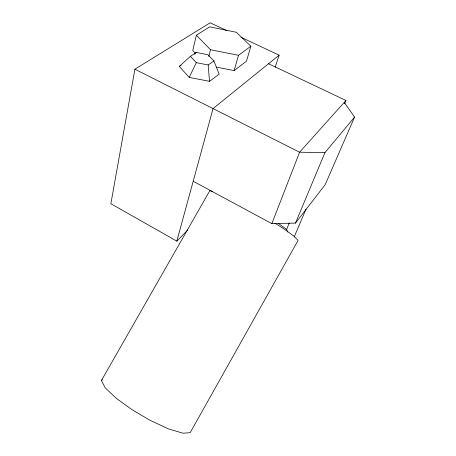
<?xml version="1.0" encoding="UTF-8"?>
<svg xmlns="http://www.w3.org/2000/svg" width="456" height="456" viewBox="0 0 456 456"><rect width="100%" height="100%" fill="white"/><g stroke="black" fill="none" stroke-linecap="round" stroke-linejoin="round"><path stroke-width="0.68" d="M226.906 30.66L210.148 22.8L134.902 69.209L110.871 203.718L176.82 241.144L187.758 230.006M216.235 67.072L234.15 70.583L246.479 61.201L250.897 46.221L236.328 32.279L209.749 26.847L196.365 35.215L192.757 50.542L195.618 53.574M208.802 56.447L210.512 49.727L196.365 35.215M176.82 241.144L213.049 108.602L279.129 55.159L241.093 37.318M234.15 70.583L238.499 55.307L250.897 46.221M275.156 67.294L279.129 55.159M193.19 181.254L271.861 223.622L299.592 152.219L345.95 100.474L268.521 63.732M287.799 231.944L286.619 229.374L289.218 223.035M344.582 103.757L345.95 100.474M271.861 223.622L295.477 223.092L324.951 152.612L354.568 117.084L344.24 102.389M294.154 237.04L306.022 209.053M354.568 117.084L325.196 184.651L295.477 223.092M189.206 77.412L196.314 62.654L190.409 56.322L179.305 66.422L189.206 77.412L209.504 81.322L219.131 74.163L213.915 60.956L207.919 54.731L196.297 52.429L190.409 56.322M274.888 223.206L282.002 227.607L293.732 235.969L298.076 240.42L190.158 432.704L182.919 433.2L168.612 428.948L149.933 420.238L131.955 409.642L116.417 398.453L105.199 387.817L101.431 380.515L209.788 190.739L212.524 191.417M194.57 54.253L196.297 52.429M101.431 380.515L102.343 379.677M196.314 62.654L208.198 64.986L213.915 60.956M179.305 66.422L180.998 65.293M324.951 152.612L299.592 152.219L134.902 69.209M210.512 49.727L238.499 55.307M278.171 223.303L286.619 229.374M208.198 64.986L209.504 81.322"/></g></svg>
